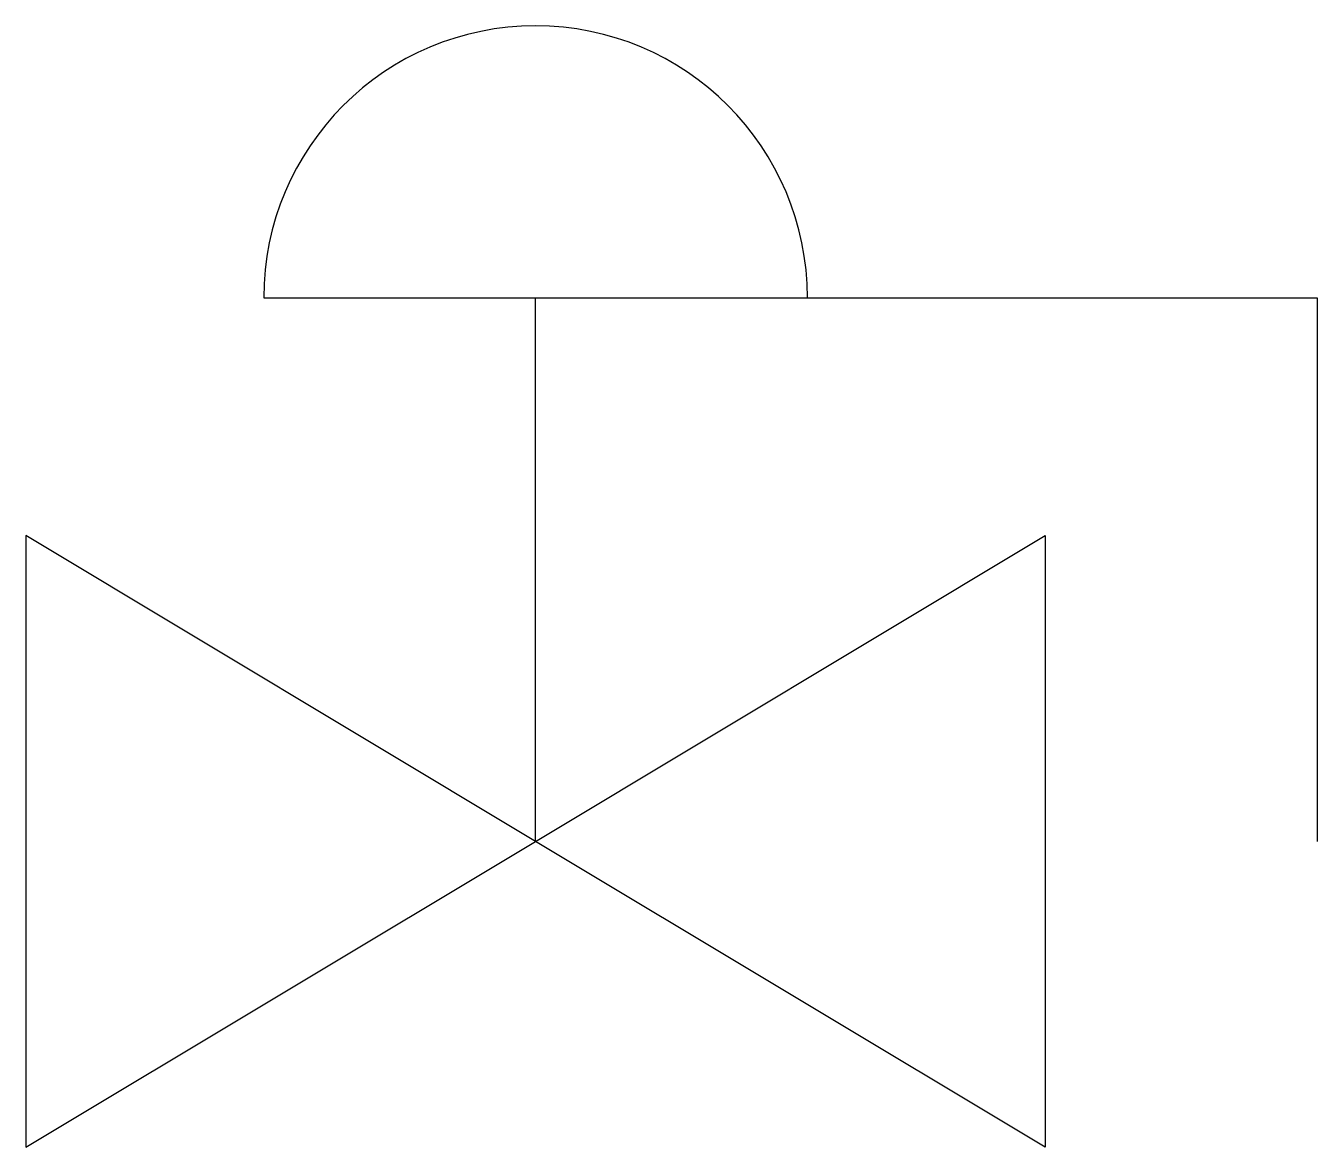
# Model space of a CAD drawing. Header units: millimetres. Extents: x -3 to 4.6, y -1.8 to 4.8.
import ezdxf

# ---------------------------------------------------------------- set-up
doc = ezdxf.new("R2010")
doc.units = ezdxf.units.MM

msp = doc.modelspace()

# ---------------------------------------------------------------- linework, layer by layer
at = {"color": 0, "linetype": 'Continuous', "lineweight": -2}
for p, q in [((-1.6, 3.2), (1.6, 3.2)), ((0, 0), (0, 3.2))]:
    msp.add_line(p, q, dxfattribs=at)
msp.add_lwpolyline([(1.6, 3.2), (4.6, 3.2), (4.6, 0)], dxfattribs=at)
for points in [[(-3, 1.8), (-3, -1.8), (0, 0)], [(3, 1.8), (3, -1.8), (0, 0)]]:
    msp.add_lwpolyline(points, close=True, dxfattribs=at)
msp.add_arc((0, 3.2), 1.6, 0, 180, dxfattribs=at)

doc.saveas('drawing.dxf')
